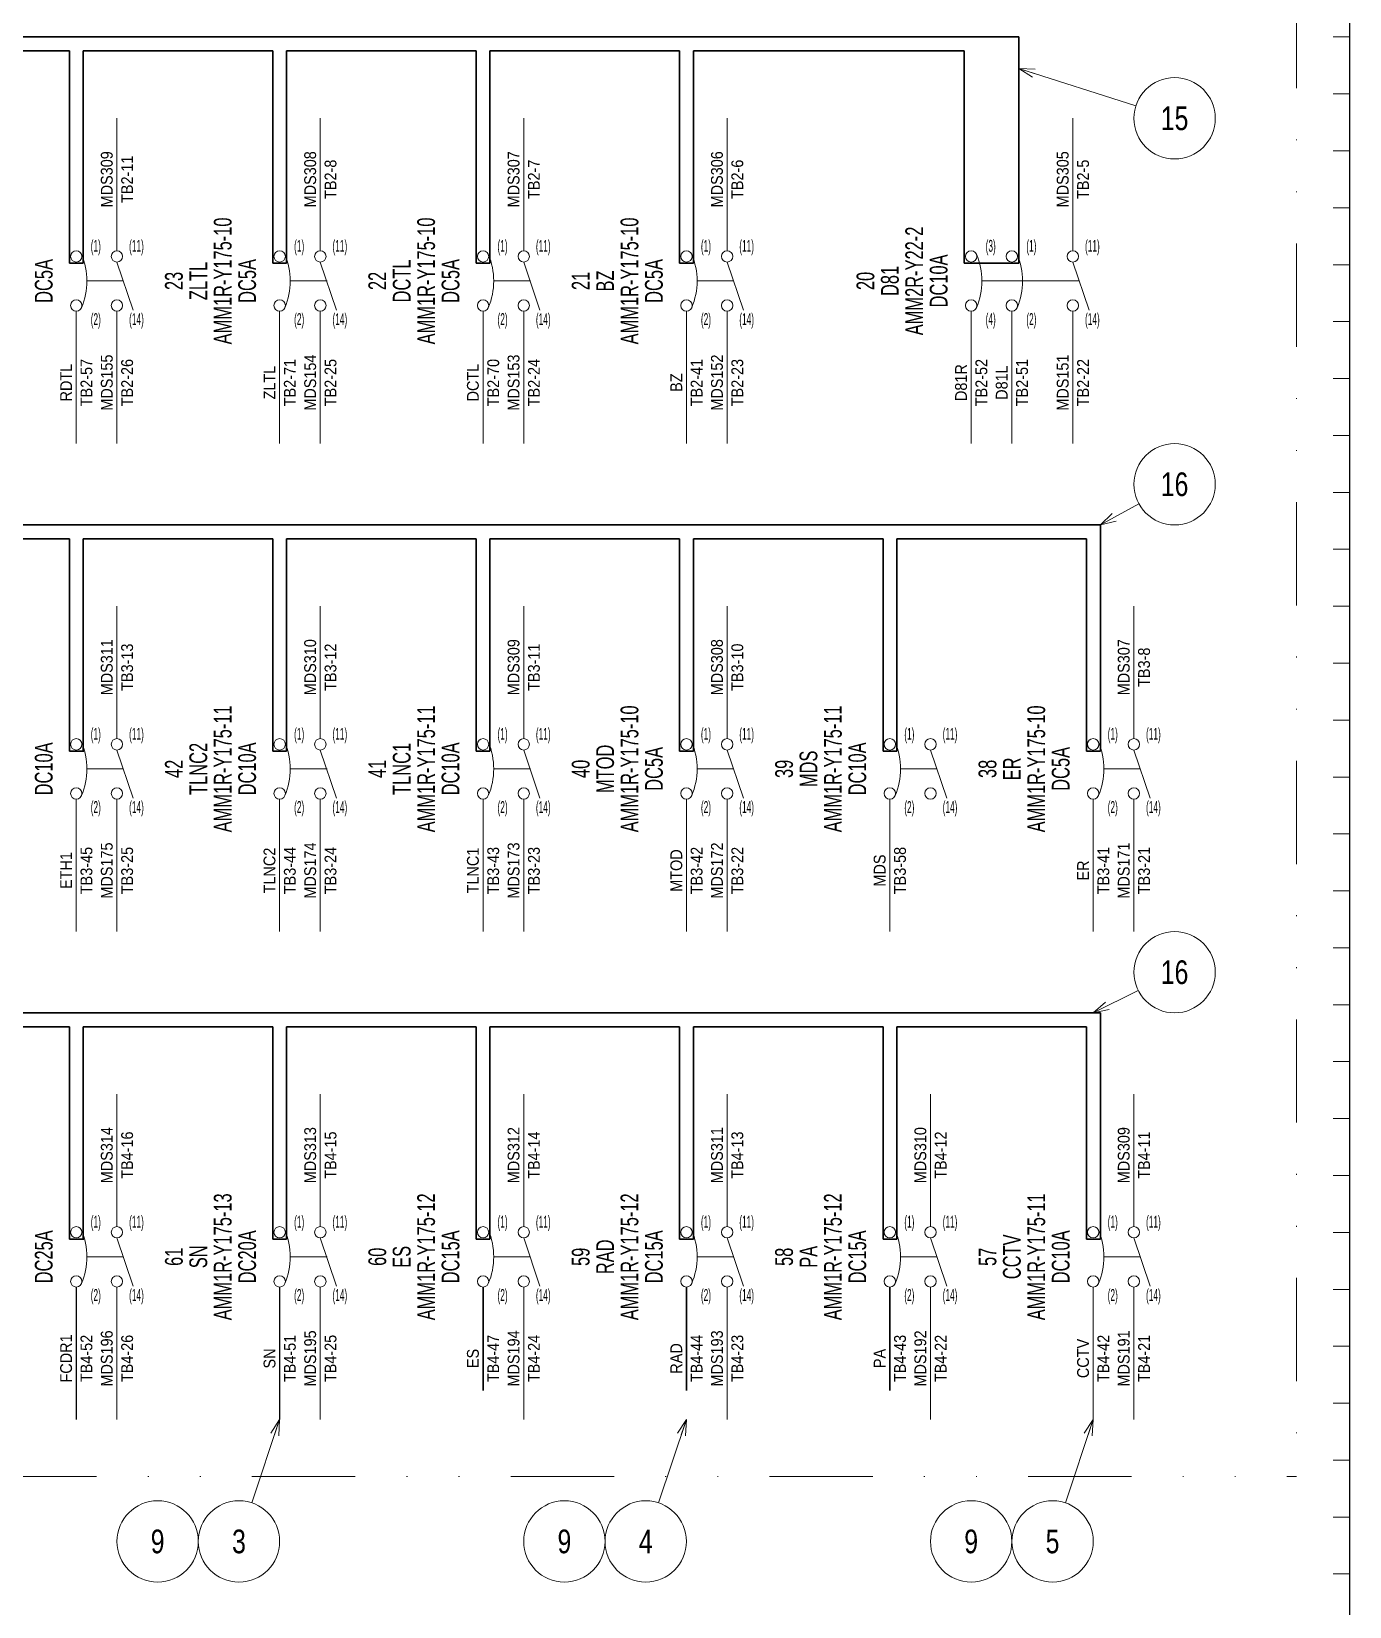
# Model space of a CAD drawing. Header units: millimetres. Extents: x 10 to 832, y 7 to 590.
# Drawn here: x 669.5 to 831.5, y 262 to 455.7 of the extents above; entities that cross this region are included whole.
import ezdxf
from ezdxf.enums import TextEntityAlignment as Align

# ---------------------------------------------------------------- set-up
doc = ezdxf.new("R2010")
doc.units = ezdxf.units.MM
for name, pattern in [('DASHDOT', [25.3, 12.7, -6.3, 0, -6.3]), ('DASHED', [19, 12.7, -6.3]), ('DIVIDE', [31.6, 12.7, -6.3, 0, -6.3, 0, -6.3])]:
    doc.linetypes.add(name, pattern=pattern)
for name, color, linetype in [('GR1_02', 7, 'Continuous'), ('GR1_03', 7, 'Continuous'), ('GR1_04', 7, 'Continuous'), ('GR1_13', 7, 'Continuous'), ('GR1_15', 7, 'Continuous'), ('図面枠B6M', 7, 'Continuous')]:
    doc.layers.add(name, color=color, linetype=linetype)
doc.styles.add('HG丸ｺﾞｼｯｸM-PRO', font='')
doc.styles.get('HG丸ｺﾞｼｯｸM-PRO').set_extended_font_data('HG丸ｺﾞｼｯｸM-PRO')

# ---------------------------------------------------------------- blocks, each defined once
blk = doc.blocks.new('BLKF023')
at = {"layer": '図面枠B6M', "color": 2, "linetype": 'Continuous', "lineweight": 25}
blk.add_line((831.5, 584), (831.5, 15), dxfattribs=at)
at = {"layer": '図面枠B6M', "color": 4, "linetype": 'Continuous', "lineweight": 13}
for p, q in [((829.5, 455), (831.5, 455)), ((829.5, 448), (831.5, 448)), ((829.5, 441), (831.5, 441)), ((829.5, 434), (831.5, 434)), ((829.5, 427), (831.5, 427)), ((829.5, 420), (831.5, 420)), ((829.5, 413), (831.5, 413)), ((829.5, 406), (831.5, 406)), ((829.5, 399), (831.5, 399)), ((829.5, 392), (831.5, 392)), ((829.5, 385), (831.5, 385)), ((829.5, 378), (831.5, 378)), ((829.5, 371), (831.5, 371)), ((829.5, 364), (831.5, 364)), ((829.5, 357), (831.5, 357)), ((829.5, 350), (831.5, 350)), ((829.5, 343), (831.5, 343)), ((829.5, 336), (831.5, 336)), ((829.5, 329), (831.5, 329)), ((829.5, 322), (831.5, 322)), ((829.5, 315), (831.5, 315)), ((829.5, 308), (831.5, 308)), ((829.5, 301), (831.5, 301)), ((829.5, 294), (831.5, 294)), ((829.5, 287), (831.5, 287)), ((829.5, 280), (831.5, 280)), ((829.5, 273), (831.5, 273)), ((829.5, 266), (831.5, 266))]:
    blk.add_line(p, q, dxfattribs=at)
blk = doc.blocks.new('BLKF025')
at = {"layer": 'GR1_02', "color": 4, "linetype": 'Continuous', "lineweight": 13}
blk.add_line((799.5, 421.41), (797.5, 427.32), dxfattribs=at)
at = {"layer": 'GR1_02', "color": 4, "linetype": 'DASHDOT', "lineweight": 13}
blk.add_line((786.31, 425), (798.32, 425), dxfattribs=at)
at = {"layer": 'GR1_02', "color": 4, "linetype": 'Continuous', "lineweight": 13}
for centre in [(785, 428.02), (790, 428.02), (797.5, 428.02), (785, 421.98), (790, 421.98), (797.5, 421.98)]:
    blk.add_circle(centre, 0.701, dxfattribs=at)
for centre in [(777.81, 425), (782.81, 425)]:
    blk.add_arc(centre, 8.5, 337.237, 22.763, dxfattribs=at)
at = {"layer": 'GR1_02', "color": 4, "linetype": 'Continuous', "lineweight": 13, "style": 'HG丸ｺﾞｼｯｸM-PRO'}
for s, width, p in [('(3)', 0.521222, (787.4, 429.32)), ('(1)', 0.521222, (792.4, 429.32)), ('(11)', 0.521214, (799.9, 429.32)), ('(4)', 0.521222, (787.4, 420.31)), ('(2)', 0.521222, (792.4, 420.31)), ('(14)', 0.521214, (799.9, 420.31))]:
    blk.add_text(s, height=1.455, dxfattribs=dict(at, width=width)).set_placement(p, align=Align.MIDDLE_CENTER)
blk = doc.blocks.new('FXTIP_ARROW_S')
at = {"color": 0, "linetype": 'Continuous', "lineweight": -2}
for q in [(-1, 0), (-0.966, 0.259), (-0.966, -0.259)]:
    blk.add_line((0, 0), q, dxfattribs=at)
blk = doc.blocks.new('BLKF204')
at = {"layer": 'GR1_03', "color": 3, "linetype": 'Continuous', "lineweight": 35}
for p, q in [((800.88, 335), (330, 335)), ((674.15, 333.3), (650.85, 333.3)), ((674.15, 307.17), (674.15, 333.3)), ((699.15, 333.3), (675.85, 333.3)), ((675.85, 307.17), (675.85, 333.3)), ((699.15, 333.3), (699.15, 307.17)), ((700.85, 333.3), (700.85, 307.17)), ((724.15, 333.3), (700.85, 333.3)), ((724.15, 333.3), (724.15, 307.17)), ((725.85, 333.3), (725.85, 307.17)), ((749.15, 333.3), (725.85, 333.3)), ((749.15, 333.3), (749.15, 307.17)), ((774.17, 333.3), (750.85, 333.3)), ((750.85, 333.3), (750.85, 307.17)), ((774.17, 333.3), (774.17, 307.17)), ((775.87, 333.3), (775.87, 307.17)), ((799.18, 333.3), (775.87, 333.3)), ((799.18, 333.3), (799.18, 307.17)), ((800.88, 335), (800.88, 307.17)), ((674.15, 307.17), (675.85, 307.17)), ((674.21, 307.17), (675.91, 307.17)), ((699.15, 307.17), (700.85, 307.17)), ((724.15, 307.17), (725.85, 307.17)), ((749.15, 307.17), (750.85, 307.17)), ((774.17, 307.17), (775.87, 307.17)), ((799.18, 307.17), (800.88, 307.17))]:
    blk.add_line(p, q, dxfattribs=at)
blk = doc.blocks.new('BLKF205')
at = {"layer": 'GR1_03', "color": 3, "linetype": 'Continuous', "lineweight": 35}
for p, q in [((800.88, 395), (330, 395)), ((674.15, 393.3), (650.85, 393.3)), ((674.15, 367.17), (674.15, 393.3)), ((699.15, 393.3), (675.85, 393.3)), ((675.85, 367.17), (675.85, 393.3)), ((699.15, 393.3), (699.15, 367.17)), ((700.85, 393.3), (700.85, 367.17)), ((724.15, 393.3), (700.85, 393.3)), ((724.15, 393.3), (724.15, 367.17)), ((725.85, 393.3), (725.85, 367.17)), ((749.15, 393.3), (725.85, 393.3)), ((749.15, 393.3), (749.15, 367.17)), ((774.17, 393.3), (750.85, 393.3)), ((750.85, 393.3), (750.85, 367.17)), ((774.17, 393.3), (774.17, 367.17)), ((775.87, 393.3), (775.87, 367.17)), ((799.18, 393.3), (775.87, 393.3)), ((799.18, 393.3), (799.18, 367.17)), ((800.88, 395), (800.88, 367.17)), ((674.15, 367.17), (675.85, 367.17)), ((674.21, 367.17), (675.91, 367.17)), ((699.15, 367.17), (700.85, 367.17)), ((724.15, 367.17), (725.85, 367.17)), ((749.15, 367.17), (750.85, 367.17)), ((774.17, 367.17), (775.87, 367.17)), ((799.18, 367.17), (800.88, 367.17))]:
    blk.add_line(p, q, dxfattribs=at)
blk = doc.blocks.new('BLKF206')
at = {"layer": 'GR1_03', "color": 3, "linetype": 'Continuous', "lineweight": 35}
for p, q in [((790.85, 455), (330, 455)), ((674.15, 453.3), (650.85, 453.3)), ((674.15, 453.3), (674.15, 427.17)), ((699.15, 453.3), (675.85, 453.3)), ((675.85, 453.3), (675.85, 427.17)), ((699.15, 453.3), (699.15, 427.17)), ((700.85, 453.3), (700.85, 427.17)), ((724.15, 453.3), (700.85, 453.3)), ((724.15, 453.3), (724.15, 427.17)), ((725.85, 453.3), (725.85, 427.17)), ((749.15, 453.3), (725.85, 453.3)), ((749.15, 453.3), (749.15, 427.17)), ((784.15, 453.3), (750.85, 453.3)), ((750.85, 453.3), (750.85, 427.17)), ((784.15, 453.3), (784.15, 427.17)), ((790.85, 455), (790.85, 427.17)), ((674.15, 427.17), (675.85, 427.17)), ((699.15, 427.17), (700.85, 427.17)), ((724.15, 427.17), (725.85, 427.17)), ((749.15, 427.17), (750.85, 427.17)), ((784.15, 427.17), (790.85, 427.17))]:
    blk.add_line(p, q, dxfattribs=at)
blk = doc.blocks.new('BLKF249')
at = {"layer": 'GR1_02', "color": 4, "linetype": 'Continuous', "lineweight": 13}
blk.add_line((707, 421.41), (705, 427.32), dxfattribs=at)
at = {"layer": 'GR1_02', "color": 4, "linetype": 'DASHDOT', "lineweight": 13}
blk.add_line((701.31, 425), (705.82, 425), dxfattribs=at)
at = {"layer": 'GR1_02', "color": 4, "linetype": 'Continuous', "lineweight": 13}
for centre in [(700, 428.02), (705, 428.02), (700, 421.98), (705, 421.98)]:
    blk.add_circle(centre, 0.701, dxfattribs=at)
blk.add_arc((692.81, 425), 8.5, 337.237, 22.763, dxfattribs=at)
at = {"layer": 'GR1_02', "color": 4, "linetype": 'Continuous', "lineweight": 13, "style": 'HG丸ｺﾞｼｯｸM-PRO'}
for s, width, p in [('(1)', 0.521222, (702.4, 429.32)), ('(11)', 0.521214, (707.4, 429.32)), ('(2)', 0.521222, (702.4, 420.31)), ('(14)', 0.521214, (707.4, 420.31))]:
    blk.add_text(s, height=1.455, dxfattribs=dict(at, width=width)).set_placement(p, align=Align.MIDDLE_CENTER)
blk = doc.blocks.new('BLKF250')
at = {"layer": 'GR1_02', "color": 4, "linetype": 'Continuous', "lineweight": 13}
blk.add_line((732, 421.41), (730, 427.32), dxfattribs=at)
at = {"layer": 'GR1_02', "color": 4, "linetype": 'DASHDOT', "lineweight": 13}
blk.add_line((726.31, 425), (730.82, 425), dxfattribs=at)
at = {"layer": 'GR1_02', "color": 4, "linetype": 'Continuous', "lineweight": 13}
for centre in [(725, 428.02), (730, 428.02), (725, 421.98), (730, 421.98)]:
    blk.add_circle(centre, 0.701, dxfattribs=at)
blk.add_arc((717.81, 425), 8.5, 337.237, 22.763, dxfattribs=at)
at = {"layer": 'GR1_02', "color": 4, "linetype": 'Continuous', "lineweight": 13, "style": 'HG丸ｺﾞｼｯｸM-PRO'}
for s, width, p in [('(1)', 0.521222, (727.4, 429.32)), ('(11)', 0.521214, (732.4, 429.32)), ('(2)', 0.521222, (727.4, 420.31)), ('(14)', 0.521214, (732.4, 420.31))]:
    blk.add_text(s, height=1.455, dxfattribs=dict(at, width=width)).set_placement(p, align=Align.MIDDLE_CENTER)
blk = doc.blocks.new('BLKF251')
at = {"layer": 'GR1_02', "color": 4, "linetype": 'Continuous', "lineweight": 13}
blk.add_line((757, 421.41), (755, 427.32), dxfattribs=at)
at = {"layer": 'GR1_02', "color": 4, "linetype": 'DASHDOT', "lineweight": 13}
blk.add_line((751.31, 425), (755.82, 425), dxfattribs=at)
at = {"layer": 'GR1_02', "color": 4, "linetype": 'Continuous', "lineweight": 13}
for centre in [(750, 428.02), (755, 428.02), (750, 421.98), (755, 421.98)]:
    blk.add_circle(centre, 0.701, dxfattribs=at)
blk.add_arc((742.81, 425), 8.5, 337.237, 22.763, dxfattribs=at)
at = {"layer": 'GR1_02', "color": 4, "linetype": 'Continuous', "lineweight": 13, "style": 'HG丸ｺﾞｼｯｸM-PRO'}
for s, width, p in [('(1)', 0.521222, (752.4, 429.32)), ('(11)', 0.521214, (757.4, 429.32)), ('(2)', 0.521222, (752.4, 420.31)), ('(14)', 0.521214, (757.4, 420.31))]:
    blk.add_text(s, height=1.455, dxfattribs=dict(at, width=width)).set_placement(p, align=Align.MIDDLE_CENTER)
blk = doc.blocks.new('BLKF252')
at = {"layer": 'GR1_02', "color": 4, "linetype": 'Continuous', "lineweight": 13}
blk.add_line((807, 361.41), (805, 367.32), dxfattribs=at)
at = {"layer": 'GR1_02', "color": 4, "linetype": 'DASHDOT', "lineweight": 13}
blk.add_line((801.31, 365), (805.82, 365), dxfattribs=at)
at = {"layer": 'GR1_02', "color": 4, "linetype": 'Continuous', "lineweight": 13}
for centre in [(800, 368.02), (805, 368.02), (800, 361.98), (805, 361.98)]:
    blk.add_circle(centre, 0.701, dxfattribs=at)
blk.add_arc((792.81, 365), 8.5, 337.237, 22.763, dxfattribs=at)
at = {"layer": 'GR1_02', "color": 4, "linetype": 'Continuous', "lineweight": 13, "style": 'HG丸ｺﾞｼｯｸM-PRO'}
for s, width, p in [('(1)', 0.521222, (802.4, 369.32)), ('(11)', 0.521214, (807.4, 369.32)), ('(2)', 0.521222, (802.4, 360.31)), ('(14)', 0.521214, (807.4, 360.31))]:
    blk.add_text(s, height=1.455, dxfattribs=dict(at, width=width)).set_placement(p, align=Align.MIDDLE_CENTER)
blk = doc.blocks.new('BLKF253')
at = {"layer": 'GR1_02', "color": 4, "linetype": 'Continuous', "lineweight": 13}
blk.add_line((782, 361.41), (780, 367.32), dxfattribs=at)
at = {"layer": 'GR1_02', "color": 4, "linetype": 'DASHDOT', "lineweight": 13}
blk.add_line((776.31, 365), (780.82, 365), dxfattribs=at)
at = {"layer": 'GR1_02', "color": 4, "linetype": 'Continuous', "lineweight": 13}
for centre in [(775, 368.02), (780, 368.02), (775, 361.98), (780, 361.98)]:
    blk.add_circle(centre, 0.701, dxfattribs=at)
blk.add_arc((767.81, 365), 8.5, 337.237, 22.763, dxfattribs=at)
at = {"layer": 'GR1_02', "color": 4, "linetype": 'Continuous', "lineweight": 13, "style": 'HG丸ｺﾞｼｯｸM-PRO'}
for s, width, p in [('(1)', 0.521222, (777.4, 369.32)), ('(11)', 0.521214, (782.4, 369.32)), ('(2)', 0.521222, (777.4, 360.31)), ('(14)', 0.521214, (782.4, 360.31))]:
    blk.add_text(s, height=1.455, dxfattribs=dict(at, width=width)).set_placement(p, align=Align.MIDDLE_CENTER)
blk = doc.blocks.new('BLKF254')
at = {"layer": 'GR1_02', "color": 4, "linetype": 'Continuous', "lineweight": 13}
blk.add_line((757, 361.41), (755, 367.32), dxfattribs=at)
at = {"layer": 'GR1_02', "color": 4, "linetype": 'DASHDOT', "lineweight": 13}
blk.add_line((751.31, 365), (755.82, 365), dxfattribs=at)
at = {"layer": 'GR1_02', "color": 4, "linetype": 'Continuous', "lineweight": 13}
for centre in [(750, 368.02), (755, 368.02), (750, 361.98), (755, 361.98)]:
    blk.add_circle(centre, 0.701, dxfattribs=at)
blk.add_arc((742.81, 365), 8.5, 337.237, 22.763, dxfattribs=at)
at = {"layer": 'GR1_02', "color": 4, "linetype": 'Continuous', "lineweight": 13, "style": 'HG丸ｺﾞｼｯｸM-PRO'}
for s, width, p in [('(1)', 0.521222, (752.4, 369.32)), ('(11)', 0.521214, (757.4, 369.32)), ('(2)', 0.521222, (752.4, 360.31)), ('(14)', 0.521214, (757.4, 360.31))]:
    blk.add_text(s, height=1.455, dxfattribs=dict(at, width=width)).set_placement(p, align=Align.MIDDLE_CENTER)
blk = doc.blocks.new('BLKF255')
at = {"layer": 'GR1_02', "color": 4, "linetype": 'Continuous', "lineweight": 13}
blk.add_line((732, 361.41), (730, 367.32), dxfattribs=at)
at = {"layer": 'GR1_02', "color": 4, "linetype": 'DASHDOT', "lineweight": 13}
blk.add_line((726.31, 365), (730.82, 365), dxfattribs=at)
at = {"layer": 'GR1_02', "color": 4, "linetype": 'Continuous', "lineweight": 13}
for centre in [(725, 368.02), (730, 368.02), (725, 361.98), (730, 361.98)]:
    blk.add_circle(centre, 0.701, dxfattribs=at)
blk.add_arc((717.81, 365), 8.5, 337.237, 22.763, dxfattribs=at)
at = {"layer": 'GR1_02', "color": 4, "linetype": 'Continuous', "lineweight": 13, "style": 'HG丸ｺﾞｼｯｸM-PRO'}
for s, width, p in [('(1)', 0.521222, (727.4, 369.32)), ('(11)', 0.521214, (732.4, 369.32)), ('(2)', 0.521222, (727.4, 360.31)), ('(14)', 0.521214, (732.4, 360.31))]:
    blk.add_text(s, height=1.455, dxfattribs=dict(at, width=width)).set_placement(p, align=Align.MIDDLE_CENTER)
blk = doc.blocks.new('BLKF256')
at = {"layer": 'GR1_02', "color": 4, "linetype": 'Continuous', "lineweight": 13}
blk.add_line((707, 361.41), (705, 367.32), dxfattribs=at)
at = {"layer": 'GR1_02', "color": 4, "linetype": 'DASHDOT', "lineweight": 13}
blk.add_line((701.31, 365), (705.82, 365), dxfattribs=at)
at = {"layer": 'GR1_02', "color": 4, "linetype": 'Continuous', "lineweight": 13}
for centre in [(700, 368.02), (705, 368.02), (700, 361.98), (705, 361.98)]:
    blk.add_circle(centre, 0.701, dxfattribs=at)
blk.add_arc((692.81, 365), 8.5, 337.237, 22.763, dxfattribs=at)
at = {"layer": 'GR1_02', "color": 4, "linetype": 'Continuous', "lineweight": 13, "style": 'HG丸ｺﾞｼｯｸM-PRO'}
for s, width, p in [('(1)', 0.521222, (702.4, 369.32)), ('(11)', 0.521214, (707.4, 369.32)), ('(2)', 0.521222, (702.4, 360.31)), ('(14)', 0.521214, (707.4, 360.31))]:
    blk.add_text(s, height=1.455, dxfattribs=dict(at, width=width)).set_placement(p, align=Align.MIDDLE_CENTER)
blk = doc.blocks.new('BLKF257')
at = {"layer": 'GR1_02', "color": 4, "linetype": 'Continuous', "lineweight": 13}
blk.add_line((682, 361.41), (680, 367.32), dxfattribs=at)
at = {"layer": 'GR1_02', "color": 4, "linetype": 'DASHDOT', "lineweight": 13}
blk.add_line((676.31, 365), (680.82, 365), dxfattribs=at)
at = {"layer": 'GR1_02', "color": 4, "linetype": 'Continuous', "lineweight": 13}
for centre in [(675, 368.02), (680, 368.02), (675, 361.98), (680, 361.98)]:
    blk.add_circle(centre, 0.701, dxfattribs=at)
blk.add_arc((667.81, 365), 8.5, 337.237, 22.763, dxfattribs=at)
at = {"layer": 'GR1_02', "color": 4, "linetype": 'Continuous', "lineweight": 13, "style": 'HG丸ｺﾞｼｯｸM-PRO'}
for s, width, p in [('(1)', 0.521222, (677.4, 369.32)), ('(11)', 0.521214, (682.4, 369.32)), ('(2)', 0.521222, (677.4, 360.31)), ('(14)', 0.521214, (682.4, 360.31))]:
    blk.add_text(s, height=1.455, dxfattribs=dict(at, width=width)).set_placement(p, align=Align.MIDDLE_CENTER)
blk = doc.blocks.new('BLKF275')
at = {"layer": 'GR1_02', "color": 4, "linetype": 'Continuous', "lineweight": 13}
blk.add_line((682, 301.41), (680, 307.32), dxfattribs=at)
at = {"layer": 'GR1_02', "color": 4, "linetype": 'DASHDOT', "lineweight": 13}
blk.add_line((676.31, 305), (680.82, 305), dxfattribs=at)
at = {"layer": 'GR1_02', "color": 4, "linetype": 'Continuous', "lineweight": 13}
for centre in [(675, 308.02), (680, 308.02), (675, 301.98), (680, 301.98)]:
    blk.add_circle(centre, 0.701, dxfattribs=at)
blk.add_arc((667.81, 305), 8.5, 337.237, 22.763, dxfattribs=at)
at = {"layer": 'GR1_02', "color": 4, "linetype": 'Continuous', "lineweight": 13, "style": 'HG丸ｺﾞｼｯｸM-PRO'}
for s, width, p in [('(1)', 0.521222, (677.4, 309.32)), ('(11)', 0.521214, (682.4, 309.32)), ('(2)', 0.521222, (677.4, 300.31)), ('(14)', 0.521214, (682.4, 300.31))]:
    blk.add_text(s, height=1.455, dxfattribs=dict(at, width=width)).set_placement(p, align=Align.MIDDLE_CENTER)
blk = doc.blocks.new('BLKF276')
at = {"layer": 'GR1_02', "color": 4, "linetype": 'Continuous', "lineweight": 13}
blk.add_line((707, 301.41), (705, 307.32), dxfattribs=at)
at = {"layer": 'GR1_02', "color": 4, "linetype": 'DASHDOT', "lineweight": 13}
blk.add_line((701.31, 305), (705.82, 305), dxfattribs=at)
at = {"layer": 'GR1_02', "color": 4, "linetype": 'Continuous', "lineweight": 13}
for centre in [(700, 308.02), (705, 308.02), (700, 301.98), (705, 301.98)]:
    blk.add_circle(centre, 0.701, dxfattribs=at)
blk.add_arc((692.81, 305), 8.5, 337.237, 22.763, dxfattribs=at)
at = {"layer": 'GR1_02', "color": 4, "linetype": 'Continuous', "lineweight": 13, "style": 'HG丸ｺﾞｼｯｸM-PRO'}
for s, width, p in [('(1)', 0.521222, (702.4, 309.32)), ('(11)', 0.521214, (707.4, 309.32)), ('(2)', 0.521222, (702.4, 300.31)), ('(14)', 0.521214, (707.4, 300.31))]:
    blk.add_text(s, height=1.455, dxfattribs=dict(at, width=width)).set_placement(p, align=Align.MIDDLE_CENTER)
blk = doc.blocks.new('BLKF277')
at = {"layer": 'GR1_02', "color": 4, "linetype": 'Continuous', "lineweight": 13}
blk.add_line((732, 301.41), (730, 307.32), dxfattribs=at)
at = {"layer": 'GR1_02', "color": 4, "linetype": 'DASHDOT', "lineweight": 13}
blk.add_line((726.31, 305), (730.82, 305), dxfattribs=at)
at = {"layer": 'GR1_02', "color": 4, "linetype": 'Continuous', "lineweight": 13}
for centre in [(725, 308.02), (730, 308.02), (725, 301.98), (730, 301.98)]:
    blk.add_circle(centre, 0.701, dxfattribs=at)
blk.add_arc((717.81, 305), 8.5, 337.237, 22.763, dxfattribs=at)
at = {"layer": 'GR1_02', "color": 4, "linetype": 'Continuous', "lineweight": 13, "style": 'HG丸ｺﾞｼｯｸM-PRO'}
for s, width, p in [('(1)', 0.521222, (727.4, 309.32)), ('(11)', 0.521214, (732.4, 309.32)), ('(2)', 0.521222, (727.4, 300.31)), ('(14)', 0.521214, (732.4, 300.31))]:
    blk.add_text(s, height=1.455, dxfattribs=dict(at, width=width)).set_placement(p, align=Align.MIDDLE_CENTER)
blk = doc.blocks.new('BLKF278')
at = {"layer": 'GR1_02', "color": 4, "linetype": 'Continuous', "lineweight": 13}
blk.add_line((757, 301.41), (755, 307.32), dxfattribs=at)
at = {"layer": 'GR1_02', "color": 4, "linetype": 'DASHDOT', "lineweight": 13}
blk.add_line((751.31, 305), (755.82, 305), dxfattribs=at)
at = {"layer": 'GR1_02', "color": 4, "linetype": 'Continuous', "lineweight": 13}
for centre in [(750, 308.02), (755, 308.02), (750, 301.98), (755, 301.98)]:
    blk.add_circle(centre, 0.701, dxfattribs=at)
blk.add_arc((742.81, 305), 8.5, 337.237, 22.763, dxfattribs=at)
at = {"layer": 'GR1_02', "color": 4, "linetype": 'Continuous', "lineweight": 13, "style": 'HG丸ｺﾞｼｯｸM-PRO'}
for s, width, p in [('(1)', 0.521222, (752.4, 309.32)), ('(11)', 0.521214, (757.4, 309.32)), ('(2)', 0.521222, (752.4, 300.31)), ('(14)', 0.521214, (757.4, 300.31))]:
    blk.add_text(s, height=1.455, dxfattribs=dict(at, width=width)).set_placement(p, align=Align.MIDDLE_CENTER)
blk = doc.blocks.new('BLKF279')
at = {"layer": 'GR1_02', "color": 4, "linetype": 'Continuous', "lineweight": 13}
blk.add_line((782, 301.41), (780, 307.32), dxfattribs=at)
at = {"layer": 'GR1_02', "color": 4, "linetype": 'DASHDOT', "lineweight": 13}
blk.add_line((776.31, 305), (780.82, 305), dxfattribs=at)
at = {"layer": 'GR1_02', "color": 4, "linetype": 'Continuous', "lineweight": 13}
for centre in [(775, 308.02), (780, 308.02), (775, 301.98), (780, 301.98)]:
    blk.add_circle(centre, 0.701, dxfattribs=at)
blk.add_arc((767.81, 305), 8.5, 337.237, 22.763, dxfattribs=at)
at = {"layer": 'GR1_02', "color": 4, "linetype": 'Continuous', "lineweight": 13, "style": 'HG丸ｺﾞｼｯｸM-PRO'}
for s, width, p in [('(1)', 0.521222, (777.4, 309.32)), ('(11)', 0.521214, (782.4, 309.32)), ('(2)', 0.521222, (777.4, 300.31)), ('(14)', 0.521214, (782.4, 300.31))]:
    blk.add_text(s, height=1.455, dxfattribs=dict(at, width=width)).set_placement(p, align=Align.MIDDLE_CENTER)
blk = doc.blocks.new('BLKF280')
at = {"layer": 'GR1_02', "color": 4, "linetype": 'Continuous', "lineweight": 13}
blk.add_line((807, 301.41), (805, 307.32), dxfattribs=at)
at = {"layer": 'GR1_02', "color": 4, "linetype": 'DASHDOT', "lineweight": 13}
blk.add_line((801.31, 305), (805.82, 305), dxfattribs=at)
at = {"layer": 'GR1_02', "color": 4, "linetype": 'Continuous', "lineweight": 13}
for centre in [(800, 308.02), (805, 308.02), (800, 301.98), (805, 301.98)]:
    blk.add_circle(centre, 0.701, dxfattribs=at)
blk.add_arc((792.81, 305), 8.5, 337.237, 22.763, dxfattribs=at)
at = {"layer": 'GR1_02', "color": 4, "linetype": 'Continuous', "lineweight": 13, "style": 'HG丸ｺﾞｼｯｸM-PRO'}
for s, width, p in [('(1)', 0.521222, (802.4, 309.32)), ('(11)', 0.521214, (807.4, 309.32)), ('(2)', 0.521222, (802.4, 300.31)), ('(14)', 0.521214, (807.4, 300.31))]:
    blk.add_text(s, height=1.455, dxfattribs=dict(at, width=width)).set_placement(p, align=Align.MIDDLE_CENTER)
blk = doc.blocks.new('BLKF313')
at = {"layer": 'GR1_13', "color": 4, "linetype": 'DIVIDE', "lineweight": 13}
for p in [(825, 525), (315, 278)]:
    blk.add_line(p, (825, 278), dxfattribs=at)
blk = doc.blocks.new('BLKF315')
at = {"layer": 'GR1_02', "color": 4, "linetype": 'Continuous', "lineweight": 13}
blk.add_line((682, 421.41), (680, 427.32), dxfattribs=at)
at = {"layer": 'GR1_02', "color": 4, "linetype": 'DASHDOT', "lineweight": 13}
blk.add_line((676.31, 425), (680.82, 425), dxfattribs=at)
at = {"layer": 'GR1_02', "color": 4, "linetype": 'Continuous', "lineweight": 13}
for centre in [(675, 428.02), (680, 428.02), (675, 421.98), (680, 421.98)]:
    blk.add_circle(centre, 0.701, dxfattribs=at)
blk.add_arc((667.81, 425), 8.5, 337.237, 22.763, dxfattribs=at)
at = {"layer": 'GR1_02', "color": 4, "linetype": 'Continuous', "lineweight": 13, "style": 'HG丸ｺﾞｼｯｸM-PRO'}
for s, width, p in [('(1)', 0.521222, (677.4, 429.32)), ('(11)', 0.521214, (682.4, 429.32)), ('(2)', 0.521222, (677.4, 420.31)), ('(14)', 0.521214, (682.4, 420.31))]:
    blk.add_text(s, height=1.455, dxfattribs=dict(at, width=width)).set_placement(p, align=Align.MIDDLE_CENTER)

msp = doc.modelspace()

# ---------------------------------------------------------------- linework, layer by layer
at = {"layer": 'GR1_03', "color": 4, "linetype": 'Continuous', "lineweight": 13}
for p, q in [((680, 445), (680, 428.72)), ((705, 445), (705, 428.72)), ((730, 445), (730, 428.72)), ((755, 445), (755, 428.72)), ((797.5, 445), (797.5, 428.72)), ((675, 421.28), (675, 405)), ((680, 421.28), (680, 405)), ((700, 421.28), (700, 405)), ((705, 421.28), (705, 405)), ((725, 421.28), (725, 405)), ((730, 421.28), (730, 405)), ((750, 421.28), (750, 405)), ((755, 421.28), (755, 405)), ((785, 421.28), (785, 405)), ((790, 421.28), (790, 405)), ((797.5, 421.28), (797.5, 405)), ((680, 385), (680, 368.72)), ((705, 385), (705, 368.72)), ((730, 385), (730, 368.72)), ((755, 385), (755, 368.72)), ((805, 385), (805, 368.72)), ((675, 361.28), (675, 345)), ((680, 361.28), (680, 345)), ((700, 361.28), (700, 345)), ((705, 361.28), (705, 345)), ((725, 361.28), (725, 345)), ((730, 361.28), (730, 345)), ((750, 361.28), (750, 345)), ((755, 361.28), (755, 345)), ((775, 361.28), (775, 345)), ((800, 361.28), (800, 345)), ((805, 361.28), (805, 345)), ((680, 325), (680, 308.72)), ((705, 325), (705, 308.72)), ((730, 325), (730, 308.72)), ((755, 325), (755, 308.72)), ((780, 325), (780, 308.72)), ((805, 325), (805, 308.72)), ((680, 301.28), (680, 285)), ((705, 301.28), (705, 285)), ((730, 301.28), (730, 285)), ((755, 301.28), (755, 285)), ((780, 301.28), (780, 285)), ((800, 301.28), (800, 285)), ((805, 301.28), (805, 285))]:
    msp.add_line(p, q, dxfattribs=at)
at = {"layer": 'GR1_03', "color": 2, "linetype": 'Continuous', "lineweight": 25}
for p, q in [((675, 301.28), (675, 285)), ((700, 301.28), (700, 285))]:
    msp.add_line(p, q, dxfattribs=at)
at = {"layer": 'GR1_03', "color": 3, "linetype": 'DASHED', "lineweight": 35}
for p, q in [((725, 301.28), (725, 285)), ((750, 301.28), (750, 285)), ((775, 301.28), (775, 285))]:
    msp.add_line(p, q, dxfattribs=at)
at = {"layer": 'GR1_15', "color": 4, "linetype": 'Continuous', "lineweight": 13}
for p, q in [((790.85, 451.14), (805.24, 446.53)), ((800.88, 395), (805.62, 397.6)), ((800, 335), (805.53, 337.76)), ((700, 285), (696.58, 274.74)), ((750, 285), (746.58, 274.74)), ((800, 285), (796.58, 274.74))]:
    msp.add_line(p, q, dxfattribs=at)
for centre in [(810, 445), (810, 400), (810, 340), (685, 270), (695, 270), (735, 270), (745, 270), (785, 270), (795, 270)]:
    msp.add_circle(centre, 5, dxfattribs=at)

# ---------------------------------------------------------------- block references
at = {"layer": 'GR1_02', "color": 4, "linetype": 'Continuous', "lineweight": 13}
for name in ['BLKF315', 'BLKF249', 'BLKF250', 'BLKF251', 'BLKF025', 'BLKF257', 'BLKF256', 'BLKF255', 'BLKF254', 'BLKF253', 'BLKF252', 'BLKF275', 'BLKF276', 'BLKF277', 'BLKF278', 'BLKF279', 'BLKF280']:
    msp.add_blockref(name, (0, 0), dxfattribs=at)
at = {"layer": 'GR1_03', "color": 3, "linetype": 'Continuous', "lineweight": 35}
for name in ['BLKF206', 'BLKF205', 'BLKF204']:
    msp.add_blockref(name, (0, 0), dxfattribs=at)
at = {"layer": 'GR1_13', "color": 4, "linetype": 'DIVIDE', "lineweight": 13}
msp.add_blockref('BLKF313', (0, 0), dxfattribs=at)
at = {"layer": 'GR1_15', "color": 4, "linetype": 'Continuous', "lineweight": 13, "xscale": 2, "yscale": 2}
for p, rotation in [((790.85, 451.14), 162.2141785785547), ((800.88, 395), 208.7444004847533), ((800, 335), 206.565051177078), ((700, 285), 71.56505117707657), ((750, 285), 71.56505117707657), ((800, 285), 71.56505117707657)]:
    msp.add_blockref('FXTIP_ARROW_S', p, dxfattribs=dict(at, rotation=rotation))
at = {"layer": '図面枠B6M', "color": 4, "linetype": 'Continuous', "lineweight": 13}
msp.add_blockref('BLKF023', (0, 0), dxfattribs=at)

# ---------------------------------------------------------------- texts
at = {"layer": 'GR1_02', "color": 4, "linetype": 'Continuous', "lineweight": 13, "style": 'HG丸ｺﾞｼｯｸM-PRO'}
for s, height, width, p in [('AMM1R-Y175-10', 2.1818, 0.692153, (693, 425)), ('AMM1R-Y175-10', 2.1818, 0.692153, (718, 425)), ('AMM1R-Y175-10', 2.1818, 0.692153, (743, 425)), ('AMM2R-Y22-2', 2.1818, 0.692315, (778, 425)), ('DC10A', 2.182, 0.692605, (781, 425)), ('DC5A', 2.182, 0.692919, (671, 425)), ('ZLTL', 2.182, 0.694294, (690, 425)), ('DC5A', 2.182, 0.692919, (696, 425)), ('DCTL', 2.182, 0.693887, (715, 425)), ('DC5A', 2.182, 0.692919, (721, 425)), ('BZ', 2.182, 0.695215, (740, 425)), ('DC5A', 2.182, 0.692919, (746, 425)), ('D81', 2.182, 0.692069, (775, 425)), ('23', 2.182, 0.691275, (687, 425)), ('22', 2.182, 0.691275, (712, 425)), ('21', 2.182, 0.691275, (737, 425)), ('20', 2.182, 0.691275, (772, 425)), ('AMM1R-Y175-11', 2.1818, 0.692153, (693, 365)), ('AMM1R-Y175-11', 2.1818, 0.692153, (718, 365)), ('AMM1R-Y175-10', 2.1818, 0.692153, (743, 365)), ('AMM1R-Y175-11', 2.1818, 0.692153, (768, 365)), ('AMM1R-Y175-10', 2.1818, 0.692153, (793, 365)), ('DC10A', 2.182, 0.692605, (671, 365)), ('TLNC2', 2.182, 0.692903, (690, 365)), ('DC10A', 2.182, 0.692605, (696, 365)), ('TLNC1', 2.182, 0.692903, (715, 365)), ('DC10A', 2.182, 0.692605, (721, 365)), ('DC10A', 2.182, 0.692605, (771, 365)), ('MTOD', 2.182, 0.693364, (740, 365)), ('DC5A', 2.182, 0.692919, (746, 365)), ('MDS', 2.182, 0.692829, (765, 365)), ('ER', 2.182, 0.692034, (790, 365)), ('DC5A', 2.182, 0.692919, (796, 365)), ('42', 2.182, 0.691275, (687, 365)), ('41', 2.182, 0.691275, (712, 365)), ('40', 2.182, 0.691275, (737, 365)), ('39', 2.182, 0.691275, (762, 365)), ('38', 2.182, 0.691275, (787, 365)), ('AMM1R-Y175-13', 2.1818, 0.692153, (693, 305)), ('AMM1R-Y175-12', 2.1818, 0.692153, (718, 305)), ('AMM1R-Y175-12', 2.1818, 0.692153, (743, 305)), ('AMM1R-Y175-12', 2.1818, 0.692153, (768, 305)), ('AMM1R-Y175-11', 2.1818, 0.692153, (793, 305)), ('DC25A', 2.182, 0.692605, (671, 305)), ('DC20A', 2.182, 0.692605, (696, 305)), ('DC15A', 2.182, 0.692605, (721, 305)), ('DC15A', 2.182, 0.692605, (746, 305)), ('DC15A', 2.182, 0.692605, (771, 305)), ('DC10A', 2.182, 0.692605, (796, 305)), ('61', 2.182, 0.691275, (687, 305)), ('SN', 2.182, 0.691329, (690, 305)), ('60', 2.182, 0.691275, (712, 305)), ('ES', 2.182, 0.691186, (715, 305)), ('59', 2.182, 0.691275, (737, 305)), ('RAD', 2.182, 0.693212, (740, 305)), ('58', 2.182, 0.691275, (762, 305)), ('PA', 2.182, 0.692096, (765, 305)), ('57', 2.182, 0.691275, (787, 305)), ('CCTV', 2.182, 0.693002, (790, 305))]:
    msp.add_text(s, height=height, rotation=90, dxfattribs=dict(at, width=width)).set_placement(p, align=Align.MIDDLE_CENTER)
at = {"layer": 'GR1_04', "color": 3, "linetype": 'Continuous', "lineweight": 35, "style": 'HG丸ｺﾞｼｯｸM-PRO'}
for s, width, p in [('MDS309', 0.911744, (678.75, 437.5)), ('TB2-11', 0.911652, (681.25, 437.5)), ('MDS308', 0.911744, (703.75, 437.5)), ('TB2-8', 0.911851, (706.25, 437.5)), ('MDS307', 0.911744, (728.75, 437.5)), ('TB2-7', 0.911851, (731.25, 437.5)), ('MDS306', 0.911744, (753.75, 437.5)), ('TB2-6', 0.911851, (756.25, 437.5)), ('MDS305', 0.911744, (796.25, 437.5)), ('TB2-5', 0.911851, (798.75, 437.5)), ('RDTL', 0.912863, (673.75, 412.5)), ('TB2-57', 0.911652, (676.25, 412.5)), ('MDS155', 0.911744, (678.75, 412.5)), ('TB2-26', 0.911652, (681.25, 412.5)), ('ZLTL', 0.913309, (698.75, 412.5)), ('TB2-71', 0.911652, (701.25, 412.5)), ('MDS154', 0.911744, (703.75, 412.5)), ('TB2-25', 0.911652, (706.25, 412.5)), ('DCTL', 0.912358, (723.75, 412.5)), ('TB2-70', 0.911652, (726.25, 412.5)), ('MDS153', 0.911744, (728.75, 412.5)), ('TB2-24', 0.911652, (731.25, 412.5)), ('TB2-41', 0.911652, (751.25, 412.5)), ('MDS152', 0.911744, (753.75, 412.5)), ('TB2-23', 0.911652, (756.25, 412.5)), ('D81R', 0.911793, (783.75, 412.5)), ('TB2-52', 0.911652, (786.25, 412.5)), ('D81L', 0.911106, (788.75, 412.5)), ('TB2-51', 0.911652, (791.25, 412.5)), ('MDS151', 0.911744, (796.25, 412.5)), ('TB2-22', 0.911652, (798.75, 412.5)), ('BZ', 0.913871, (748.75, 412.5)), ('MDS311', 0.911744, (678.75, 377.5)), ('TB3-13', 0.911652, (681.25, 377.5)), ('MDS310', 0.911744, (703.75, 377.5)), ('TB3-12', 0.911652, (706.25, 377.5)), ('MDS309', 0.911744, (728.75, 377.5)), ('TB3-11', 0.911652, (731.25, 377.5)), ('MDS308', 0.911744, (753.75, 377.5)), ('TB3-10', 0.911652, (756.25, 377.5)), ('MDS307', 0.911744, (803.75, 377.5)), ('TB3-8', 0.911851, (806.25, 377.5)), ('ETH1', 0.912511, (673.75, 352.5)), ('TB3-45', 0.911652, (676.25, 352.5)), ('MDS175', 0.911744, (678.75, 352.5)), ('TB3-25', 0.911652, (681.25, 352.5)), ('TLNC2', 0.912176, (698.75, 352.5)), ('TB3-44', 0.911652, (701.25, 352.5)), ('MDS174', 0.911744, (703.75, 352.5)), ('TB3-24', 0.911652, (706.25, 352.5)), ('TLNC1', 0.912176, (723.75, 352.5)), ('TB3-43', 0.911652, (726.25, 352.5)), ('MDS173', 0.911744, (728.75, 352.5)), ('TB3-23', 0.911652, (731.25, 352.5)), ('MTOD', 0.912516, (748.75, 352.5)), ('TB3-42', 0.911652, (751.25, 352.5)), ('MDS172', 0.911744, (753.75, 352.5)), ('TB3-22', 0.911652, (756.25, 352.5)), ('TB3-58', 0.911652, (776.25, 352.5)), ('TB3-41', 0.911652, (801.25, 352.5)), ('MDS171', 0.911744, (803.75, 352.5)), ('TB3-21', 0.911652, (806.25, 352.5)), ('MDS', 0.91267, (773.75, 352.5)), ('ER', 0.914168, (798.75, 352.5)), ('MDS314', 0.911744, (678.75, 317.5)), ('TB4-16', 0.911652, (681.25, 317.5)), ('MDS313', 0.911744, (703.75, 317.5)), ('TB4-15', 0.911652, (706.25, 317.5)), ('MDS312', 0.911744, (728.75, 317.5)), ('TB4-14', 0.911652, (731.25, 317.5)), ('MDS311', 0.911744, (753.75, 317.5)), ('TB4-13', 0.911652, (756.25, 317.5)), ('MDS310', 0.911744, (778.75, 317.5)), ('TB4-12', 0.911652, (781.25, 317.5)), ('MDS309', 0.911744, (803.75, 317.5)), ('TB4-11', 0.911652, (806.25, 317.5)), ('FCDR1', 0.91232, (673.75, 292.5)), ('TB4-52', 0.911652, (676.25, 292.5)), ('MDS196', 0.911744, (678.75, 292.5)), ('TB4-26', 0.911652, (681.25, 292.5)), ('TB4-51', 0.911652, (701.25, 292.5)), ('MDS195', 0.911744, (703.75, 292.5)), ('TB4-25', 0.911652, (706.25, 292.5)), ('TB4-47', 0.911652, (726.25, 292.5)), ('MDS194', 0.911744, (728.75, 292.5)), ('TB4-24', 0.911652, (731.25, 292.5)), ('TB4-44', 0.911652, (751.25, 292.5)), ('MDS193', 0.911744, (753.75, 292.5)), ('TB4-23', 0.911652, (756.25, 292.5)), ('TB4-43', 0.911652, (776.25, 292.5)), ('MDS192', 0.911744, (778.75, 292.5)), ('TB4-22', 0.911652, (781.25, 292.5)), ('CCTV', 0.913086, (798.75, 292.5)), ('TB4-42', 0.911652, (801.25, 292.5)), ('MDS191', 0.911744, (803.75, 292.5)), ('TB4-21', 0.911652, (806.25, 292.5)), ('SN', 0.912022, (698.75, 292.5)), ('ES', 0.912942, (723.75, 292.5)), ('RAD', 0.912757, (748.75, 292.5)), ('PA', 0.911215, (773.75, 292.5))]:
    msp.add_text(s, height=1.455, rotation=90, dxfattribs=dict(at, width=width)).set_placement(p, align=Align.MIDDLE_CENTER)
at = {"layer": 'GR1_15', "color": 3, "linetype": 'Continuous', "lineweight": 35, "style": 'HG丸ｺﾞｼｯｸM-PRO', "width": 0.784542}
for s, height, p in [('15', 2.909, (810, 445)), ('16', 2.909, (810, 400)), ('16', 2.909, (810, 340)), ('9', 2.91, (685, 270)), ('3', 2.91, (695, 270)), ('9', 2.91, (735, 270)), ('4', 2.91, (745, 270)), ('9', 2.91, (785, 270)), ('5', 2.91, (795, 270))]:
    msp.add_text(s, height=height, rotation=0, dxfattribs=at).set_placement(p, align=Align.MIDDLE_CENTER)

doc.saveas('drawing.dxf')
